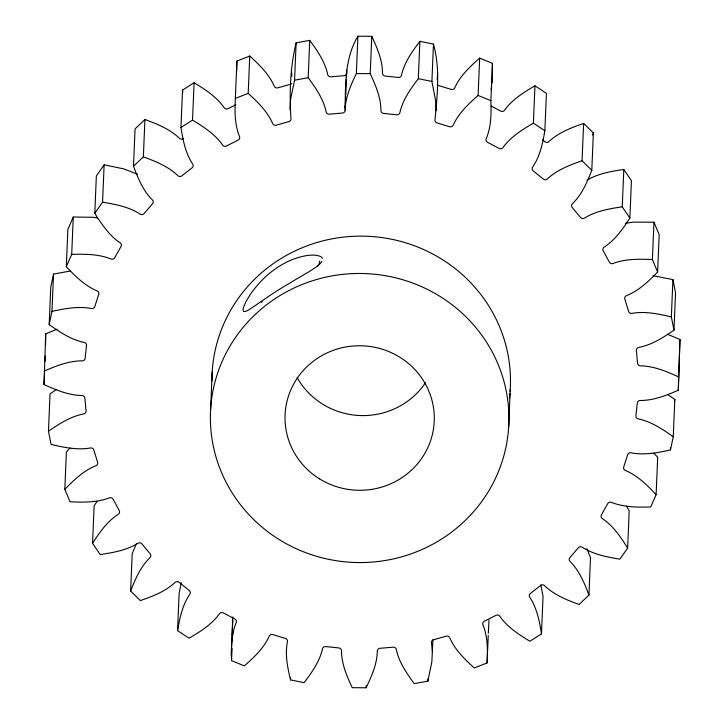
<?xml version="1.0" encoding="UTF-8"?>
<svg xmlns="http://www.w3.org/2000/svg" width="724" height="724" viewBox="0 0 724 724"><rect width="100%" height="100%" fill="white"/><g stroke="black" fill="none" stroke-linecap="round" stroke-linejoin="round"><path stroke-width="1.09" d="M236.676 70.798L236.911 61.06L249.753 56.038L248.187 93.387C257.672 102.066 267.4 111.387 272.586 123.37A2.932 2.833 2.4 0 0 276.297 125.171L288.831 121.614A2.932 2.833 2.4 0 0 290.93 118.157C289.319 93.206 290.152 67.287 296.134 42.861L309.745 40.363L308.18 77.703C315.755 88.002 323.411 98.998 326.09 111.713A2.932 2.833 2.4 0 0 329.366 114.175L342.38 113.053A2.932 2.833 2.4 0 0 345.14 110.066L345.149 107.405C345.502 83.188 344.968 57.73 357.918 36.2L371.783 36.327C377.141 47.856 382.444 60.11 382.507 73.034A2.932 2.833 2.4 0 0 385.222 76.074L398.227 77.432A2.932 2.833 2.4 0 0 401.53 75.025C404.372 62.373 412.182 51.513 419.893 41.34L433.468 44.083C440.255 68.608 437.359 94.518 435.024 119.442A2.932 2.833 2.4 0 0 437.079 122.935L449.568 126.718A2.932 2.833 2.4 0 0 453.296 124.99C458.654 113.098 468.5 103.948 478.102 95.441L479.668 58.092L492.447 63.35L492.22 82.898M346.524 77.115L346.715 70.056M432.934 639.781L431.839 661.98L427.866 681.139L414.255 683.637C406.68 673.338 399.024 662.342 396.345 649.636A2.932 2.833 2.4 0 0 393.069 647.175L380.055 648.297A2.932 2.833 2.4 0 0 377.294 651.283C377.068 664.198 371.602 676.352 366.082 687.8L352.217 687.673C346.859 676.144 341.556 663.89 341.493 650.966A2.932 2.833 2.4 0 0 338.778 647.926L325.773 646.568A2.932 2.833 2.4 0 0 322.47 648.976C319.628 661.627 311.818 672.487 304.107 682.66L290.532 679.917C287.582 667.573 284.858 654.541 287.41 641.898A2.932 2.833 2.4 0 0 285.356 638.414L272.867 634.622A2.932 2.833 2.4 0 0 269.138 636.36C263.78 648.242 253.934 657.401 244.332 665.908L231.553 660.65C231.146 647.98 231.119 634.667 236.151 622.803A2.932 2.833 2.4 0 0 234.838 618.993L223.345 612.92A2.932 2.833 2.4 0 0 219.336 613.916C211.689 624.568 200.186 631.672 189.045 638.197L177.57 630.631C179.724 618.106 182.394 605.047 189.706 594.395A2.932 2.833 2.4 0 0 189.181 590.413L179.127 582.295A2.932 2.833 2.4 0 0 174.991 582.512C165.344 591.499 152.637 596.295 140.375 600.585L130.637 591.01C135.279 579.11 140.547 566.82 149.841 557.779A2.932 2.833 2.4 0 0 150.139 553.779L141.904 543.914A2.932 2.833 2.4 0 0 137.804 543.353C126.546 550.331 113.107 552.629 100.193 554.53L92.563 543.299C99.523 532.502 107.17 521.452 118.112 514.357A2.932 2.833 2.4 0 0 119.207 510.483L113.116 499.261A2.932 2.833 2.4 0 0 109.206 497.94C96.781 502.637 83.115 502.375 70.038 501.786L64.816 489.343C73.83 480.066 83.55 470.681 95.722 465.794A2.932 2.833 2.4 0 0 97.568 462.211L93.858 450.057A2.932 2.833 2.4 0 0 90.283 448.011C77.187 450.274 63.821 447.45 51.078 444.391L48.463 431.205C59.169 423.83 70.581 416.463 83.531 413.956A2.932 2.833 2.4 0 0 86.066 410.798L84.871 398.182A2.932 2.833 2.4 0 0 81.776 395.503C68.518 395.259 55.938 389.964 44.037 384.553L45.693 333.782L57.051 329.221M45.612 344.968L45.693 333.782M432.427 651.871L431.504 643.193A2.932 2.833 2.4 0 1 433.604 639.735L446.138 636.17A2.932 2.833 2.4 0 1 449.848 637.98C455.034 649.962 464.763 659.283 474.247 667.962L487.089 662.94C487.668 650.261 487.876 636.948 483.008 625.011A2.932 2.833 2.4 0 1 484.374 621.219L495.94 615.355A2.932 2.833 2.4 0 1 499.94 616.423C507.443 627.21 518.846 634.514 529.905 641.238L541.48 633.889C539.489 621.31 536.991 608.205 529.832 597.436A2.932 2.833 2.4 0 1 530.402 593.463L540.566 585.526A2.932 2.833 2.4 0 1 544.701 585.816C554.222 594.974 566.865 599.988 579.073 604.504L588.938 595.101C584.449 583.119 579.354 570.729 570.177 561.534A2.932 2.833 2.4 0 1 569.942 557.525L578.304 547.815A2.932 2.833 2.4 0 1 582.413 547.326C593.562 554.494 606.974 557.046 619.871 559.172L627.645 548.077C620.83 537.163 613.337 525.977 602.495 518.683A2.932 2.833 2.4 0 1 601.454 514.8L607.689 503.687A2.932 2.833 2.4 0 1 611.626 502.429C623.961 507.352 637.636 507.334 650.731 506.981L656.116 494.619C647.229 485.198 637.645 475.641 625.536 470.528A2.932 2.833 2.4 0 1 623.735 466.908L627.608 454.826A2.932 2.833 2.4 0 1 631.21 452.853C644.26 455.342 657.673 452.753 670.46 449.93L673.257 436.789C662.65 429.223 651.356 421.658 638.423 418.915A2.932 2.833 2.4 0 1 635.925 415.712L637.292 403.123A2.932 2.833 2.4 0 1 640.423 400.499C653.672 400.49 666.333 395.422 678.307 390.218L679.963 339.447L667.619 334.289M679.963 339.447L678.307 390.218M44.037 384.553L44.544 372.471M44.997 361.484L45.232 355.991M44.128 371.122C56.11 365.928 68.762 360.86 82.011 360.851A2.932 2.833 2.4 0 0 85.142 358.226L86.509 345.638A2.932 2.833 2.4 0 0 84.011 342.425C71.088 339.692 59.784 332.126 49.178 324.56L50.743 287.211L53.54 274.07L70.056 271.048M49.178 324.56L51.974 311.42L53.54 274.07M48.463 431.205L50.028 393.856L56.418 389.53M66.318 266.722L67.884 229.381L73.269 217.019L93.468 217.3L97.604 217.924C103.975 226.992 110.491 236.531 119.94 242.667A2.932 2.833 2.4 0 1 120.98 246.549L114.745 257.663A2.932 2.833 2.4 0 1 110.808 258.921C98.473 253.997 84.799 254.015 71.703 254.368L66.318 266.722C75.206 276.152 84.789 285.709 96.898 290.822A2.932 2.833 2.4 0 1 98.699 294.433L94.826 306.514A2.932 2.833 2.4 0 1 91.224 308.496C78.174 305.999 64.762 308.587 51.974 311.42M71.703 254.368L73.269 217.019M64.816 489.343L66.382 451.993L70.128 448.029M97.604 217.915L94.79 213.263L96.355 175.923L104.129 164.828L123.895 168.909L137.451 174.258M94.79 213.263L102.564 202.177L104.129 164.828M92.563 543.299L94.129 505.949L97.007 501.352M102.564 202.177C115.46 204.304 128.872 206.847 140.022 214.023A2.932 2.833 2.4 0 0 144.13 213.526L152.493 203.815A2.932 2.833 2.4 0 0 152.257 199.815C143.081 190.611 137.985 178.222 133.497 166.239L135.062 128.899L144.927 119.496C157.135 124.012 169.778 129.026 179.299 138.184A2.932 2.833 2.4 0 0 183.434 138.474M133.497 166.239L143.361 156.837L144.927 119.496M130.637 591.01L132.202 553.661L136.42 543.643M143.361 156.837C155.57 161.352 168.212 166.375 177.733 175.534A2.932 2.833 2.4 0 0 181.869 175.823L192.032 167.877A2.932 2.833 2.4 0 0 192.602 163.914C185.444 153.144 182.946 140.031 180.955 127.46L182.52 90.111L194.095 82.762C205.154 89.486 216.557 96.79 224.06 107.577A2.932 2.833 2.4 0 0 228.06 108.645L235.771 104.736M180.955 127.46L192.53 120.103L194.095 82.762M177.57 630.631L179.136 593.291L181.244 582.657M210.621 409.241L212.186 371.901M192.53 120.103C203.589 126.827 214.992 134.139 222.494 144.918A2.932 2.833 2.4 0 0 226.494 145.986L238.06 140.121A2.932 2.833 2.4 0 0 239.427 136.338C234.558 124.392 234.766 111.089 235.345 98.41L236.911 61.06M231.78 641.102L232.793 616.939M231.309 655.274L232.042 637.699M232.132 635.5L232.775 620.124M231.553 660.65L232.06 648.568M232.612 635.391L232.757 632.097M290.007 109.478L290.596 99.369L294.568 80.201L296.134 42.861M290.532 679.917L290.623 677.718M345.14 110.066L345.692 96.88M345.782 94.681L346.425 79.305M345.149 107.405C346.38 95.468 351.059 84.21 356.353 73.549L357.918 36.2M419.893 41.34L418.327 78.69C410.617 88.853 402.806 99.722 399.965 112.365A2.932 2.833 2.4 0 1 396.662 114.781L383.657 113.424A2.932 2.833 2.4 0 1 380.942 110.383C380.878 97.45 375.575 85.206 370.217 73.667L371.783 36.327M366.082 687.8L366.172 685.601M436.065 110.781L435.622 100.663L431.902 81.432L433.468 44.083M427.866 681.139L427.956 678.949M678.397 376.797C666.496 371.385 653.917 366.091 640.659 365.837A2.932 2.833 2.4 0 1 637.563 363.158L636.369 350.552A2.932 2.833 2.4 0 1 638.903 347.384C651.862 344.886 663.265 337.52 673.972 330.144L671.356 316.949C658.623 313.899 645.247 311.067 632.152 313.329A2.932 2.833 2.4 0 1 628.577 311.284L624.866 299.139A2.932 2.833 2.4 0 1 626.712 295.555C638.885 290.659 648.604 281.274 657.618 272.007L652.396 259.554C639.319 258.975 625.654 258.703 613.228 263.409A2.932 2.833 2.4 0 1 609.318 262.079L603.228 250.857A2.932 2.833 2.4 0 1 604.323 246.993C615.264 239.897 622.911 228.847 629.871 218.051L622.242 206.82C609.327 208.711 595.888 211.019 584.63 217.996A2.932 2.833 2.4 0 1 580.53 217.426L572.295 207.571A2.932 2.833 2.4 0 1 572.594 203.571C581.888 194.53 587.155 182.231 591.798 170.339L582.06 160.755C569.806 165.054 557.091 169.85 547.444 178.837A2.932 2.833 2.4 0 1 543.308 179.054L533.253 170.927A2.932 2.833 2.4 0 1 532.728 166.954C540.041 156.303 542.71 143.243 544.864 130.709L546.43 93.369L534.955 85.803L533.389 123.152C522.248 129.677 510.746 136.782 503.099 147.425A2.932 2.833 2.4 0 1 499.089 148.429L487.596 142.357A2.932 2.833 2.4 0 1 486.284 138.546C491.315 126.673 491.288 113.369 490.881 100.69L492.447 63.35M487.089 662.94L487.505 653.048M487.596 650.858L488.238 635.473M488.338 633.283L488.981 620.215M508.682 426.789A149.289 144.538 2.4 0 0 292.632 288.686A149.289 144.538 2.4 0 0 277.636 538.575A149.289 144.538 2.4 0 0 508.682 426.789L510.248 389.449M541.48 633.889L543.045 596.54L540.828 584.811M582.06 160.755L583.625 123.415C571.363 127.705 558.656 132.501 549.009 141.488A2.932 2.833 2.4 0 1 544.873 141.705L542.357 139.678M591.798 170.339L593.363 132.99L583.625 123.415M588.938 595.101L590.503 557.761L586.874 548.665M622.242 206.82L623.807 169.47C611.165 171.298 598.105 173.606 586.956 180.167M629.871 218.051L631.437 180.701L623.807 169.47M627.645 548.077L629.21 510.737L626.396 506.085M652.396 259.554L653.962 222.214L633.762 222.123L625.482 223.236M657.618 272.007L659.184 234.657L653.962 222.214M656.116 494.619L657.682 457.278L653.989 453.242M671.356 316.949L672.922 279.609L653.12 275.708M673.972 330.144L675.537 292.795L672.922 279.609M670.46 449.93L670.551 447.731M673.257 436.789L674.822 399.44L667.537 394.408M437.151 79.495L437.631 73.441M491.153 89.568L491.686 86.237M674.352 401.63L674.822 399.44M592.612 135.017L593.363 132.99M479.668 58.092C470.066 66.599 460.22 75.758 454.862 87.64A2.932 2.833 2.4 0 1 451.133 89.378L438.644 85.586A2.932 2.833 2.4 0 1 437.341 84.844M534.955 85.803C523.814 92.328 512.311 99.432 504.664 110.084A2.932 2.833 2.4 0 1 500.655 111.08L491.08 106.021M235.345 98.41L248.187 93.387M294.568 80.201L308.18 77.703M356.353 73.549L370.217 73.667M418.327 78.69L431.902 81.432M478.102 95.441L490.881 100.69M533.389 123.152L544.864 130.709M249.753 56.038C259.237 64.717 268.966 74.038 274.152 86.02A2.932 2.833 2.4 0 0 277.862 87.83L290.396 84.265A2.932 2.833 2.4 0 0 291.718 83.541M309.745 40.363C317.32 50.662 324.976 61.658 327.655 74.364A2.932 2.833 2.4 0 0 330.931 76.825L343.945 75.703A2.932 2.833 2.4 0 0 346.706 72.717M182.52 90.111L182.828 92.247M291.573 72.129L291.844 76.174M211.942 380.978A149.289 144.538 2.4 0 1 366.235 236.223A149.289 144.538 2.4 0 1 510.112 391.458M509.949 393.476A149.289 144.538 2.4 0 1 509.406 398.49M425.477 382.706A74.644 72.264 2.4 0 1 297.084 377.457M322.37 258.396A45.929 10.887 -17 0 0 316.117 255.301L312.84 255.074A48.155 11.15 -20.7 0 0 306.985 255.527C283.446 259.436 263.274 275.428 250.097 294.804A47.196 7.403 -49.7 0 0 245.87 301.926L244.468 304.904A45.368 6.552 -53.3 0 0 244.739 311.519L245.454 311.392A47.196 7.403 -49.7 0 0 249.454 309.401L252.16 307.664A48.173 8.136 -46.1 0 0 257.029 304.288L271.781 294.216A47.494 9.521 -35.3 0 0 279.129 289.482L296.858 278.831A48.481 10.914 -24.3 0 0 303.953 274.658L306.18 273.373A48.155 11.15 -20.7 0 0 312.189 269.663L315.583 267.4A46.046 10.914 -17 0 0 321.854 261.482M319.746 261.011A44.77 9.077 -39.9 0 1 318.008 265.943M261.337 302.406A44.77 9.05 -28.5 0 1 262.215 301.718M319.411 478.781A74.644 72.264 2.4 0 0 434.21 421.522A74.644 72.264 2.4 0 0 325.329 353.755A74.644 72.264 2.4 0 0 319.411 478.781"/></g></svg>
